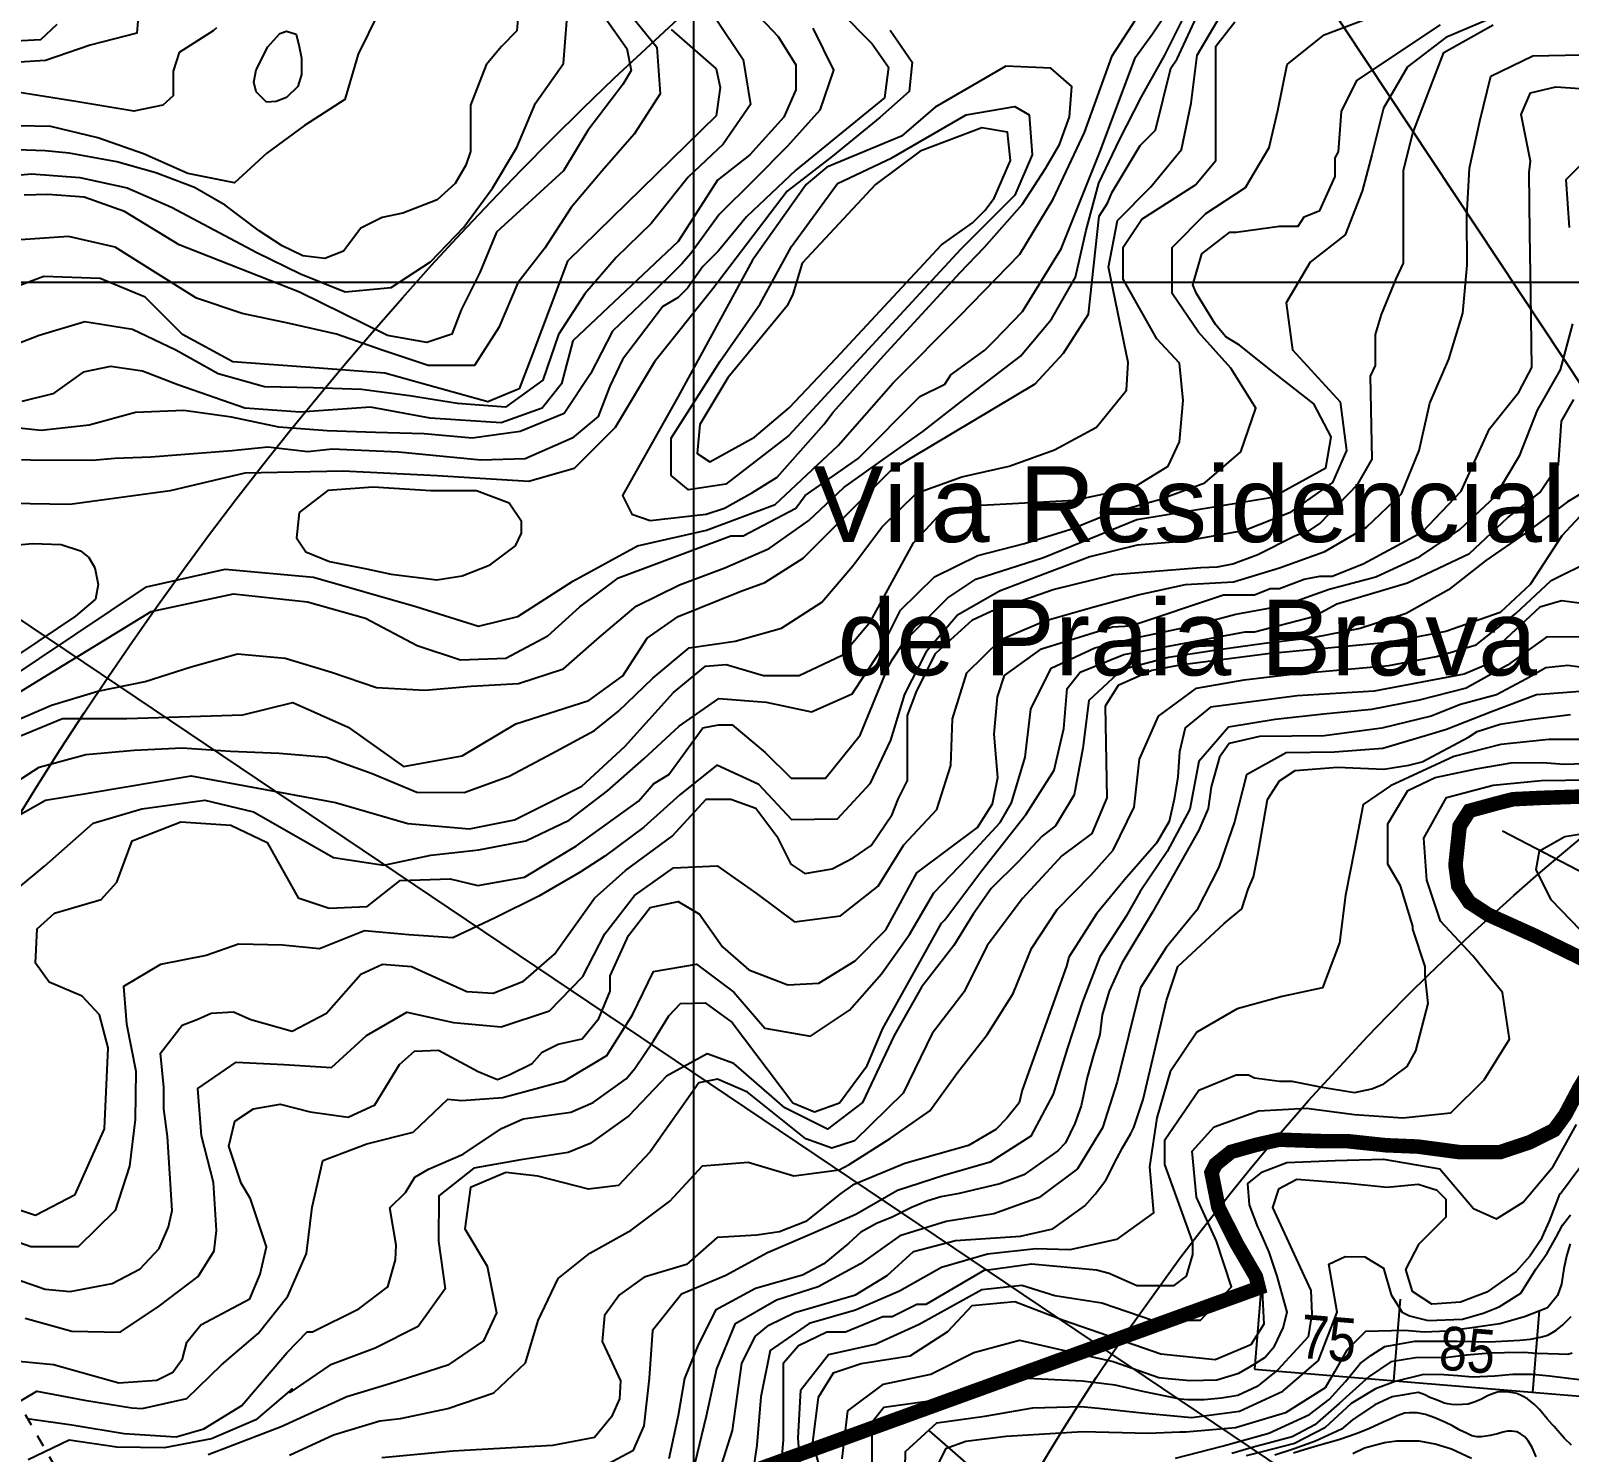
# Model space of a CAD drawing. Header units: millimetres. Extents: x 548366 to 1117317, y 7446967 to 14899125.
# Drawn here: x 551813 to 553083, y 7456449 to 7457623 of the extents above; entities that cross this region are included whole.
import ezdxf
from ezdxf.enums import TextEntityAlignment as Align

# ---------------------------------------------------------------- set-up
doc = ezdxf.new("R2010")
doc.units = ezdxf.units.MM
doc.header["$MEASUREMENT"] = 0
doc.linetypes.add('ACAD_ISO11W100', pattern=[33, 12, -3, 12, -3, 0, -3])
doc.linetypes.add('RIO_PERIODICO', pattern=[5.8, 3, -0.4, 0.4, -0.4, 0.4, -0.4, 0.4, -0.4])
for name, color, linetype in [('CURVA_INTERMEDIÁRIA', 32, 'Continuous'), ('CURVA_MESTRA', 36, 'Continuous'), ('ELETRO_PROP', 230, 'Continuous'), ('MALHA_TM', 8, 'Continuous'), ('RADIAIS', 222, 'Continuous'), ('RIO_PERIÓDICO', 4, 'RIO_PERIODICO'), ('RIO_PERMANENTE', 4, 'Continuous'), ('TXT_TOPÔNIMOS_2', 8, 'Continuous')]:
    doc.layers.add(name, color=color, linetype=linetype)
doc.styles.add('ar_n', font='ARIALN.TTF', dxfattribs={"height": 30})
doc.styles.add('TXT_BAIRROS', font='ARIAL.TTF', dxfattribs={"height": 25})

msp = doc.modelspace()

# ---------------------------------------------------------------- linework, layer by layer
at = {"layer": 'CURVA_INTERMEDIÁRIA'}
for points, elevation in [([(552375.9, 7457675.2), (552429.8, 7457618.1), (552444.6, 7457594.5), (552444.6, 7457574), (552434.5, 7457551.5), (552406.4, 7457520.2), (552379.8, 7457499.3), (552347.4, 7457448.7), (552260.4, 7457366.8), (552251.1, 7457331.1), (552235, 7457311), (552201.2, 7457298.9), (552142.5, 7457302.9), (552093.4, 7457311.8), (552035.3, 7457307.9), (551989.7, 7457311), (551934.2, 7457330.3), (551905.2, 7457341.5), (551878.7, 7457345.5), (551856.2, 7457340.7), (551831.2, 7457323), (551805.5, 7457316.6)], 420), ([(551903.4, 7457657.3), (551900.5, 7457620.9), (551862.1, 7457611), (551825.1, 7457598.1), (551785.7, 7457595.7)], 330), ([(551798.8, 7457073.6), (551840, 7457098.9), (551851.1, 7457105.8), (551912.3, 7457143.1), (551980.2, 7457157.7), (552041.4, 7457151), (552089.3, 7457137.7), (552131.9, 7457115.1), (552167.8, 7457103.2), (552205.1, 7457104.5), (552239.7, 7457123.1), (552266.3, 7457147), (552298.2, 7457171), (552390.9, 7457205.6), (552401.1, 7457205.6), (552444.6, 7457228.6), (552452.3, 7457238.9), (552495.8, 7457269.6), (552546.9, 7457320.7), (552567.4, 7457331), (552572.5, 7457338.6), (552600.6, 7457359.1), (552608.3, 7457366.8), (552631.6, 7457390.9), (552663.6, 7457442.8), (552695.5, 7457522.5), (552724.8, 7457601), (552738.8, 7457620.1), (552765.4, 7457659.8)], 440), ([(551793.7, 7457050), (551830, 7457065.8), (551868.2, 7457077.3), (551907.3, 7457085.3), (551945.4, 7457097.4), (551983.6, 7457108.3), (552022.8, 7457104.5), (552061.1, 7457093.1), (552098.3, 7457080.3), (552138.2, 7457078.2), (552176.4, 7457081.5), (552215.6, 7457083.8), (552252.7, 7457095.9), (552282.4, 7457121.9), (552312.8, 7457147.6), (552348.5, 7457165.1), (552385.9, 7457179.3), (552422.5, 7457195.3), (552455.1, 7457218.2), (552484, 7457245.6), (552516.5, 7457268.7), (552549.3, 7457291.7), (552580.8, 7457316.3), (552612.4, 7457340.4), (552629.9, 7457354.1), (552655.4, 7457384.7), (552675.3, 7457419.2), (552684.1, 7457458.2), (552694.5, 7457496.8), (552711.6, 7457532.8), (552729.9, 7457568.2), (552749.1, 7457602.7), (552768, 7457640.6)], 430), ([(552215.5, 7457639.2), (552214.3, 7457622.6), (552201.5, 7457609.8), (552188.8, 7457594.5), (552176, 7457561.2), (552175.8, 7457523), (552172.2, 7457511.7), (552163.3, 7457496.7), (552148.4, 7457483), (552120.1, 7457472.1), (552103.1, 7457468.5), (552085.4, 7457459.6), (552071, 7457440.7), (552055.7, 7457434.6), (552037.5, 7457437), (552020.5, 7457445.1), (552001.6, 7457457.4), (551973.3, 7457478.7), (551948, 7457493.2), (551916.2, 7457505.3), (551884.1, 7457514.4), (551844.6, 7457521.7), (551824.7, 7457523.5), (551801.4, 7457524.5)], 360), ([(552305, 7457639.8), (552329.8, 7457609.3), (552332.4, 7457570.8), (552310.9, 7457537.5), (552284.7, 7457507.2), (552259, 7457476.7), (552237.3, 7457443.3), (552214.9, 7457414.7), (552199.4, 7457377.8), (552179.3, 7457346.2), (552141, 7457346.3), (552103.1, 7457359), (552065.4, 7457372.2), (552026.5, 7457380.9), (551987.4, 7457389.3), (551949.7, 7457402), (551915.8, 7457423.1), (551882.5, 7457444.1), (551844, 7457452.9), (551804.5, 7457450)], 390), ([(552480.6, 7457639.1), (552507.6, 7457612.1), (552521.1, 7457592.8), (552517.6, 7457567.3), (552444.6, 7457507.5), (552403.7, 7457469.1), (552380.6, 7457441), (552367.8, 7457428.2), (552355, 7457410.3), (552347.4, 7457402.6), (552334.6, 7457394.9), (552301.3, 7457351.4), (552290.9, 7457329.3), (552281.2, 7457304.1), (552259.8, 7457286.3), (552221, 7457269.2), (552184.4, 7457268), (552116.4, 7457274.6), (552061.8, 7457277.3), (552041.6, 7457275), (552008.6, 7457278.9), (551979.1, 7457275.8), (551912, 7457270.5), (551882.2, 7457269.6), (551863.8, 7457267.8), (551813, 7457268), (551805.4, 7457268.4)], 440), ([(553017.3, 7457632.6), (552980.9, 7457617.3), (552949.3, 7457593.1), (552929.5, 7457558.8), (552919.9, 7457520.2), (552912, 7457490.3), (552898, 7457454.2), (552869.1, 7457431.7), (552849.2, 7457398), (552854.5, 7457359.3), (552893.8, 7457316.4), (552899.1, 7457276.1), (552887.5, 7457249.6), (552852, 7457224.5), (552815.1, 7457209.9), (552765.9, 7457201.2), (552726.1, 7457197.8), (552687.3, 7457188.4), (552649.9, 7457174.2), (552612.6, 7457159.8), (552577.9, 7457140.1), (552552, 7457109.8), (552534.2, 7457074.9), (552522.5, 7457036.9), (552505.6, 7457000.7), (552478.6, 7456971.6), (552441.1, 7456971.2), (552413.8, 7457000.2), (552379.4, 7457016.1), (552348.6, 7456991.7), (552318.9, 7456965), (552286.9, 7456941.1), (552266.4, 7456927.8), (552232.2, 7456908.1), (552196.8, 7456890.5), (552161.3, 7456873.7), (552125.1, 7456876.2), (552088.4, 7456879.4), (552051.3, 7456864.6), (552020.7, 7456867.5), (551984.4, 7456868.4), (551957.7, 7456858.9), (551920.1, 7456851.5), (551889.5, 7456833.3), (551891.9, 7456802.6), (551899.6, 7456763.5), (551899, 7456723.6), (551894.4, 7456685), (551882.6, 7456648.5), (551852, 7456618.3), (551813, 7456618.3), (551770.1, 7456633.5)], 370), ([(551773.9, 7457501.1), (551813.6, 7457504.6), (551853.5, 7457501.7), (551892.4, 7457493), (551929, 7457477.1), (551964.2, 7457458.3), (551999.6, 7457439.7), (552035.5, 7457422.1), (552072.5, 7457407.1), (552110.4, 7457410.7), (552142.8, 7457432), (552170.5, 7457460.6), (552194, 7457492.9), (552214.2, 7457526.4), (552229.7, 7457563), (552252.7, 7457595.6), (552255.5, 7457631)], 370), ([(551774, 7456658.8), (551816.8, 7456644.6), (551849.6, 7456661.7), (551873.9, 7456715.8), (551876.7, 7456782.8), (551869.6, 7456809.9), (551855.3, 7456825.5), (551828.2, 7456836.9), (551816.8, 7456852.6), (551818.2, 7456881.1), (551832.5, 7456893.9), (551871, 7456905.3), (551883.9, 7456919.6), (551896.7, 7456953.8), (551936.7, 7456969.4), (551978, 7456966.6), (552008, 7456952.3), (552033.7, 7456906.7), (552059.3, 7456898.2), (552090.7, 7456899.6), (552117.8, 7456921), (552159.2, 7456922.4), (552182, 7456916.7), (552220.5, 7456923.8), (552263.3, 7456949.5), (552314.7, 7456986.5), (552326.9, 7457000.9), (552339.7, 7457008.6), (552367.8, 7457047), (552380.6, 7457049.6), (552392, 7457049.6), (552419.1, 7457026.8), (552440.5, 7457005.4), (552469.1, 7457005.4), (552497.6, 7457041), (552520.4, 7457096.6), (552523.9, 7457103.3), (552534.1, 7457118.6), (552569.9, 7457154.4), (552593, 7457169.8), (552648.8, 7457187.8), (552725.9, 7457219.1), (552837.9, 7457237.6), (552882.1, 7457261.8), (552886.4, 7457287.5), (552872.1, 7457314.6), (552839.3, 7457340.2), (552810.7, 7457363), (552799.3, 7457370.1), (552790.8, 7457380.1), (552775.1, 7457405.7), (552772.1, 7457412.8), (552779.7, 7457438.4), (552802.8, 7457456.3), (552807.9, 7457456.3), (552843.7, 7457461.4), (552859, 7457461.4), (552864.2, 7457469.1), (552876.9, 7457474.2), (552889.7, 7457502.4), (552889.7, 7457517.7), (552892.3, 7457522.8), (552894.9, 7457556.1), (552907.6, 7457581.7), (552976.7, 7457627.7)], 380), ([(551781.7, 7456897.5), (551824.2, 7456932.9), (551864.4, 7456968.4), (551904.5, 7456980.2), (551956.5, 7456987.3), (551996.7, 7456977.8), (552062.9, 7456940), (552104.3, 7456933.7), (552143.2, 7456941.9), (552182.9, 7456946.2), (552221.5, 7456953.7), (552257.3, 7456970.7), (552289, 7456995), (552319.1, 7457021.4), (552348.3, 7457048.5), (552380.9, 7457071.3), (552420.1, 7457068.2), (552457.3, 7457060.3), (552490.9, 7457075.2), (552513, 7457108.5), (552530.8, 7457144.3), (552558.9, 7457171.8), (552594.7, 7457189.4), (552633.3, 7457199.2), (552671.5, 7457211), (552704.9, 7457224.6), (552744.6, 7457235.5), (552782, 7457249.4), (552811.9, 7457275.1), (552824.3, 7457311.2), (552803.6, 7457344.1), (552776.8, 7457373.7), (552755.1, 7457405.7), (552755.2, 7457443.9), (552783, 7457471.8), (552815.6, 7457493.4), (552835.2, 7457526.4), (552842.3, 7457556.9), (552850, 7457595), (552880.6, 7457619.3), (552917.7, 7457633.5)], 390), ([(552378.8, 7457632.3), (552401, 7457599.1), (552407, 7457561.8), (552384.6, 7457529.1), (552355.5, 7457501.8), (552330.6, 7457470.5), (552325, 7457463.5), (552296.3, 7457435.6), (552270.2, 7457405.6), (552248.6, 7457371.9), (552235.5, 7457334.2), (552204.7, 7457311.8), (552165.1, 7457314.9), (552125.6, 7457321.2), (552085.9, 7457326.4), (552046, 7457327.8), (552006, 7457328.7), (551967.7, 7457339.5), (551932.8, 7457358.9), (551896.9, 7457376.1), (551857.7, 7457382.3), (551819.9, 7457371), (551782.8, 7457356.8)], 410), ([(551786.8, 7456993.4), (551819.9, 7457014.6), (551858.4, 7457025.1), (551898.2, 7457028.7), (551938, 7457030.6), (551977.9, 7457027.8), (552017.9, 7457026), (552057.2, 7457022.8), (552094.8, 7457009.2), (552131.7, 7456993.8), (552170.6, 7456993.7), (552207.8, 7457007), (552243.1, 7457025.8), (552278.3, 7457044.8), (552298.1, 7457060.8), (552326.4, 7457088.1), (552356.3, 7457113.1), (552394.4, 7457118.7), (552432.7, 7457129.4), (552465.8, 7457150.9), (552491.5, 7457180.9), (552515.5, 7457212.9), (552544.1, 7457240.8), (552581.5, 7457254.4), (552620.5, 7457263.3), (552658, 7457276.7), (552692.7, 7457295.3), (552717.4, 7457326), (552718.8, 7457348.8), (552711.9, 7457382.1), (552702.7, 7457427.4), (552710, 7457466), (552737.6, 7457493.8), (552762.9, 7457524.7), (552770.8, 7457562.9), (552775.9, 7457602.5), (552795.7, 7457636.2)], 410), ([(551793.3, 7456594.4), (551824.8, 7456583.5), (551845.4, 7456581.6), (551880.2, 7456588), (551903.3, 7456600.2), (551918.8, 7456616.9), (551926.5, 7456634.9), (551929.7, 7456648.4), (551925.9, 7456709.5), (551922.7, 7456732.3), (551922.7, 7456750.2), (551920.1, 7456778.4), (551938, 7456801.4), (551950.8, 7456806.5), (551961.8, 7456811.3), (551980.4, 7456812.6), (551994.6, 7456806.2), (552028.7, 7456796.6), (552057, 7456811.3), (552085.4, 7456843.5), (552103.4, 7456851.8), (552127.2, 7456849.9), (552172.9, 7456829.3), (552194.5, 7456828), (552219.6, 7456837.7), (552245.3, 7456860.2), (552278.3, 7456906.3), (552303.9, 7456929.3), (552342.3, 7456957.5), (552370.4, 7456988.2), (552390.9, 7456988.2), (552411.5, 7456980.8), (552428.8, 7456957.6), (552440.4, 7456934.5), (552452, 7456926.8), (552474.5, 7456930.6), (552491.9, 7456939.6), (552506.7, 7456949.9), (552523.9, 7456975.4), (552529, 7456988.2), (552536.7, 7457003.5), (552536.7, 7457057.2), (552544.4, 7457077.7), (552560.1, 7457108.7), (552590.4, 7457136.3), (552605.8, 7457143.4), (552657, 7457161.4), (552707.2, 7457173.6), (552761.4, 7457178.1), (552778.9, 7457179.4), (552792.5, 7457180.1), (552805.3, 7457182.6), (552825.8, 7457190.3), (552856.5, 7457205.6), (552869.3, 7457210.7), (552876.9, 7457215.8), (552908.5, 7457248.3), (552920.1, 7457268.9), (552918.8, 7457337.6), (552923, 7457346.3), (552923, 7457371.9), (552927.8, 7457388.4), (552940, 7457418), (552946, 7457430.7), (552946, 7457507.5), (552953.7, 7457538.2), (552979.3, 7457604.7), (553020.2, 7457627.7)], 360), ([(551796.5, 7457037.2), (551839.2, 7457054.8), (551892.2, 7457054.8), (551988, 7457057.8), (552029.2, 7457068.1), (552074.9, 7457047.5), (552120.5, 7457015.1), (552169.1, 7457023.9), (552213.3, 7457050.4), (552273.7, 7457069.5), (552301.7, 7457090.1), (552321.8, 7457121.2), (552347.4, 7457139.1), (552398.5, 7457159.6), (552419, 7457167.2), (552450.4, 7457187.2), (552524.1, 7457260.7), (552641.9, 7457331.3), (552665.4, 7457356.4), (552686.1, 7457388.7), (552694.9, 7457469.6), (552701.7, 7457480.3), (552705.5, 7457489.6), (552728.6, 7457528), (552741.4, 7457540.8), (552754.1, 7457591.9), (552759.3, 7457599.6), (552777.2, 7457638)], 420), ([(551834.5, 7457627.9), (551820.9, 7457615.2), (551800.2, 7457614.3)], 320), ([(552287.2, 7457633.5), (552304.9, 7457608.2), (552308.5, 7457590), (552301.8, 7457578.3), (552272.9, 7457540.3), (552252.7, 7457507), (552197.5, 7457456.5), (552183.6, 7457423.1), (552168.3, 7457392.4), (552160.6, 7457372.2), (552139.8, 7457365.2), (552107.5, 7457371), (552034.7, 7457406.8), (551935.4, 7457446), (551890.4, 7457473.6), (551856.9, 7457485.2), (551826.9, 7457487.5), (551807.6, 7457487)], 380), ([(552458.6, 7457624.9), (552475.6, 7457590.3), (552464.2, 7457557.3), (552437.7, 7457527.5), (552409.6, 7457499), (552381.3, 7457471), (552357.7, 7457438.7), (552350.4, 7457430.4), (552322.1, 7457402.2), (552293.2, 7457374.7), (552275.1, 7457339.3), (552253.2, 7457306.6), (552216.9, 7457291.9), (552177.4, 7457286.3), (552137.6, 7457290), (552097.6, 7457291.1), (552057.6, 7457292.3), (552017.8, 7457295.3), (551978.7, 7457303.5), (551939.2, 7457309.2), (551899.4, 7457307.4), (551861.1, 7457297), (551821.5, 7457292.6), (551784.5, 7457296.4)], 430), ([(551966.2, 7457625.2), (551963.6, 7457622.6), (551935.5, 7457604.7), (551930.4, 7457589.4), (551930.4, 7457568.9), (551921.9, 7457561.4), (551897.9, 7457556.4), (551848.5, 7457564.5), (551794.8, 7457573.2)], 340), ([(551797.3, 7456524.5), (551831.6, 7456521.3), (551885.6, 7456506), (551917, 7456508.3), (551930.2, 7456514.9), (551938.2, 7456525.8), (551941.8, 7456539.7), (551953.2, 7456554.1), (551979.8, 7456568.1), (551993.7, 7456575.4), (552002.4, 7456595.8), (552007.5, 7456618.4), (551994.3, 7456658.1), (551986.6, 7456670.9), (551976.4, 7456701.6), (551981.5, 7456722.1), (551996.9, 7456732.3), (552018.8, 7456736.3), (552043.6, 7456729.8), (552075, 7456725.4), (552096.9, 7456735.6), (552117.3, 7456769.1), (552129.7, 7456780.1), (552149.4, 7456780.8), (552182.3, 7456763.3), (552198.3, 7456756.7), (552207.8, 7456760.4), (552226.8, 7456769.9), (552235.2, 7456779.3), (552248.3, 7456785.9), (552268, 7456790.3), (552281.9, 7456807), (552291.1, 7456829.5), (552291.1, 7456842.3), (552306.4, 7456875.6), (552324.3, 7456898.6), (552347.4, 7456903.7), (552364.9, 7456893.2), (552383.9, 7456866.2), (552405.8, 7456847.3), (552437.9, 7456834.9), (552463.4, 7456836.3), (552493.4, 7456854.6), (552518.9, 7456880.1), (552544.4, 7456927.4), (552594.4, 7456964.6), (552606.9, 7456984.3), (552611.2, 7457006.1), (552608.3, 7457041.9), (552610.9, 7457072.6), (552616.7, 7457090.4), (552647.4, 7457112.3), (552705.8, 7457130.5), (552720.9, 7457131.4), (552797.6, 7457157), (552823.2, 7457157), (552836, 7457162.1), (552843.7, 7457162.1), (552864.2, 7457169.8), (552876.9, 7457172.4), (552887.2, 7457172.4), (552912.8, 7457182.6), (552961.7, 7457208.8), (552993.8, 7457242.4), (553017.1, 7457294.1), (553041.2, 7457324.3), (553052.1, 7457344.7), (553051.3, 7457405.1), (553050.5, 7457455.5), (553049.8, 7457505.7), (553050.9, 7457515.2), (553043.2, 7457553.5), (553050.9, 7457571.5), (553071.9, 7457576.4), (553115.8, 7457573.3)], 340), ([(553083, 7457460.3), (553080.4, 7457499.8), (553107.5, 7457527)], 330), ([(551785.7, 7456480.1), (551818, 7456499.1), (551857.2, 7456491.7), (551896.5, 7456485.3), (551904.9, 7456484.9), (551941.9, 7456493.2), (551970.3, 7456521), (552000.7, 7456546.9), (552025.2, 7456577.7), (552040.6, 7456613), (552045.3, 7456651.2), (552054.1, 7456689.8), (552090.4, 7456703.5), (552128.5, 7456713), (552157.2, 7456740.3), (552168.4, 7456739.3), (552202.6, 7456741.8), (552253.5, 7456755.5), (552288.4, 7456776.4), (552309.6, 7456810.1), (552327, 7456845.8), (552362.6, 7456851.9), (552393.2, 7456828.7), (552419, 7456798.9), (552456.6, 7456792.5), (552488.9, 7456813.9), (552515.1, 7456843.8), (552538.2, 7456876.4), (552558.4, 7456910.9), (552586.2, 7456939.6), (552613.1, 7456969), (552622.4, 7456985), (552633.7, 7457022.8), (552638.5, 7457062.4), (552655.3, 7457096.4), (552691.3, 7457113), (552730.1, 7457122.5), (552769.2, 7457130.7), (552807.8, 7457140.8), (552847.1, 7457148.2), (552884.7, 7457161.7), (552923.2, 7457171.8), (552959.6, 7457188.5), (552992.6, 7457210.8), (553021.8, 7457238.2), (553042.2, 7457272.3), (553056.8, 7457309.3), (553075.6, 7457342.6), (553086, 7457380.8)], 330), ([(551810.1, 7456476.5), (551846.8, 7456471.5), (551890.1, 7456464.2), (551932.9, 7456461.4), (551955.7, 7456468.1), (551987.2, 7456487.5), (552024.3, 7456530.8), (552041.2, 7456548.2), (552045.5, 7456548.1), (552083.7, 7456567.3), (552107.8, 7456585.3), (552114, 7456607.8), (552114.6, 7456619.8), (552109.4, 7456650.5), (552122.2, 7456663.2), (552129.9, 7456676), (552141.2, 7456682.5), (552169.9, 7456694.9), (552201.4, 7456716.2), (552219.4, 7456724.1), (552258.8, 7456729.7), (552277.3, 7456737.6), (552304.3, 7456757.2), (552311.6, 7456765.6), (552326.9, 7456788.6), (552339.7, 7456809.1), (552349.3, 7456819.5), (552369.5, 7456820), (552392, 7456803.7), (552442, 7456737.4), (552459.9, 7456729.8), (552480.4, 7456737.4), (552503.4, 7456768.1), (552516.2, 7456798.8), (552564.8, 7456885.8), (552567.4, 7456888.4), (552598.1, 7456929.3), (552634.7, 7456975.7), (552657.7, 7457012.2), (552665.6, 7457046.4), (552668.4, 7457079.6), (552679.1, 7457093.1), (552715.1, 7457107.7), (552815.5, 7457126.3), (552823.2, 7457126.3), (552871.8, 7457139.1), (552891, 7457149.5), (552949.5, 7457166.9), (553000.7, 7457191.1), (553032.2, 7457220.8), (553058.6, 7457241.4), (553073.9, 7457264.5), (553076.5, 7457300.3), (553086.7, 7457318.2)], 320), ([(553124.6, 7457259.5), (553081.5, 7457233.6), (553046.9, 7457207.8), (553014, 7457185.3), (552983.1, 7457160.9), (552948.2, 7457141.5), (552910.3, 7457129), (552871.1, 7457121.5), (552831.4, 7457116.7), (552791.8, 7457111.2), (552752.2, 7457105.1), (552713.6, 7457095), (552686.3, 7457069.6), (552681.3, 7457030.2), (552674.3, 7456991.6), (552658.8, 7456966.1), (552647.7, 7456957.5), (552628, 7456936.5), (552605.8, 7456914.4), (552590.8, 7456893.1), (552574.9, 7456867.3), (552548.3, 7456833), (552525.7, 7456793), (552499.5, 7456737.7), (552470.7, 7456715.5), (552435.3, 7456733.3), (552393.2, 7456769.8), (552371.2, 7456777.7), (552337.7, 7456759.4), (552306.5, 7456726.6), (552274.8, 7456703.8), (552256.6, 7456696.2), (552217.4, 7456690.3), (552178.6, 7456683.5), (552149.7, 7456660.4), (552149.6, 7456623), (552155, 7456583.7), (552132.6, 7456552.7), (552097.2, 7456534.7), (552059.9, 7456520.6), (552026.9, 7456498.2), (552028.6, 7456501), (551998.7, 7456475.5), (551962.1, 7456459.7), (551923, 7456452.3), (551884, 7456452.9), (551844.5, 7456458.6), (551810.9, 7456442.6)], 310), ([(551779.2, 7457196.1), (551814.4, 7457199.3), (551838, 7457198.6), (551853.9, 7457193.2), (551861, 7457187.7), (551865.7, 7457179.1), (551868.6, 7457165.3), (551866.5, 7457153.3), (551849.8, 7457139.2), (551803.7, 7457108.2)], 460), ([(552026.4, 7456446.3), (552062.7, 7456463.2), (552101, 7456474.7), (552118.1, 7456476.5), (552157.3, 7456484.8), (552195.1, 7456497.7), (552221.4, 7456522.6), (552231.8, 7456557.6), (552248.2, 7456592.3), (552274.3, 7456613.2), (552308.5, 7456632.3), (552340.4, 7456656.1), (552367.4, 7456685.4), (552405, 7456688.2), (552442.8, 7456677), (552480.3, 7456682), (552488.4, 7456686.5), (552522.4, 7456707.8), (552555, 7456730.6), (552578.1, 7456762.8), (552602.7, 7456794.1), (552624, 7456827.6), (552638.9, 7456864.7), (552660.3, 7456896.9), (552688.1, 7456925.4), (552706.3, 7456946.1), (552723.7, 7456981.5), (552728.1, 7457021.1), (552743.9, 7457056.6), (552775.3, 7457079.8), (552814.6, 7457086.7), (552854.3, 7457091.5), (552894.2, 7457094.9), (552934, 7457098.6), (552973.3, 7457106.1), (553006, 7457115.5), (553038.9, 7457141.4), (553068.1, 7457168.7), (553102.4, 7457185.9)], 290), ([(553107.8, 7457147.8), (553076.5, 7457151.9), (553058.6, 7457146.8), (553022.8, 7457113.5), (553012.5, 7457098.2), (552996.2, 7457091.3), (552922, 7457077.2), (552858.2, 7457073.5), (552786.8, 7457064.1), (552765.9, 7457047), (552761.3, 7457027.3), (552759.9, 7457006.7), (552756.7, 7456988.2), (552752.6, 7456969.7), (552742.1, 7456951.9), (552715.8, 7456921.6), (552692.7, 7456893.5), (552669.7, 7456857.7), (552668, 7456850.3), (552631.3, 7456747.7), (552628.8, 7456737.4), (552618.6, 7456724.6), (552609.5, 7456715.2), (552587, 7456702.1), (552534.4, 7456687.1), (552491.2, 7456669.3), (552480.9, 7456661.8), (552452.7, 7456639.3), (552431.1, 7456630.8), (552412.4, 7456628), (552379.5, 7456626.2), (552354.2, 7456603.7), (552319.4, 7456593.4), (552298.8, 7456578.8), (552286.5, 7456561.6), (552284.7, 7456540.1), (552293, 7456522.7), (552299.8, 7456507.7), (552298.9, 7456492.9), (552292.3, 7456477.9), (552278.2, 7456461), (552243.5, 7456454.4), (552161.3, 7456449.7), (552102.7, 7456444.2)], 280), ([(553103.8, 7457121.8), (553064.3, 7457122.1), (553032, 7457098.8), (552997.8, 7457079.7), (552959, 7457069.8), (552919.8, 7457062.2), (552880, 7457058.4), (552840.2, 7457054), (552801.5, 7457047.7), (552777.2, 7457019.2), (552769.7, 7456979.9), (552751.1, 7456944.9), (552728.6, 7456911.8), (552717.1, 7456891.5), (552695.5, 7456857.9), (552681.2, 7456820.8), (552668.6, 7456782.8), (552656.8, 7456744.6), (552638.4, 7456709.9), (552605, 7456688.3), (552566.6, 7456677.2), (552528.5, 7456665), (552494, 7456645), (552457.6, 7456629.1), (552421.2, 7456613.5), (552386.6, 7456594.8), (552350.1, 7456579.3), (552326.1, 7456549.2), (552323.4, 7456510), (552319, 7456470.6), (552310, 7456449.9), (552275.7, 7456431.8)], 270), ([(553105.8, 7457095.1), (553081.8, 7457098.5), (553063.6, 7457096.5), (553047.5, 7457087.4), (553022.8, 7457074.3), (552993.1, 7457066.4), (552969, 7457056.8), (552928.1, 7457046.9), (552880.7, 7457040.5), (552827.2, 7457040), (552802.2, 7457034), (552794.3, 7457022.9), (552787.4, 7456998.4), (552784.8, 7456980.5), (552777.2, 7456962.6), (552739, 7456894.8), (552713.7, 7456852.7), (552703, 7456829.5), (552697.4, 7456810), (552695.3, 7456793.7), (552690.4, 7456777.8), (552684.9, 7456758.3), (552680, 7456734.9), (552674.7, 7456720.3), (552667.2, 7456704.2), (552660.7, 7456697.8), (552632.8, 7456677.8), (552612.8, 7456670.4), (552579.4, 7456662.5), (552564.1, 7456659.8), (552552.5, 7456656), (552539.9, 7456650.9), (552523.9, 7456642.8), (552511.1, 7456637.7), (552498.2, 7456630.6), (552488.2, 7456621.5), (552467.6, 7456604.4), (552450.1, 7456595), (552411.2, 7456583.9), (552378.1, 7456566), (552363.4, 7456536.2), (552352.5, 7456509.7), (552347.4, 7456479), (552339.7, 7456443.2)], 260), ([(552383.2, 7456438.1), (552392.3, 7456466.7), (552400, 7456522.4), (552411.2, 7456544.7), (552422.3, 7456553.7), (552443.6, 7456564.3), (552493.6, 7456578.9), (552519.9, 7456594.8), (552541.6, 7456614.5), (552576.4, 7456623.5), (552630, 7456627.2), (552656.6, 7456633.2), (552683.1, 7456652.4), (552691.5, 7456661.9), (552700.4, 7456673.5), (552709.5, 7456691.4), (552714.2, 7456700.1), (552720.9, 7456711.9), (552723.4, 7456717), (552731.1, 7456740), (552750.5, 7456821.9), (552759.8, 7456849.9), (552798, 7456885.5), (552812.7, 7456897.6), (552817.8, 7456913.8), (552822.2, 7456924.1), (552825.8, 7456942.1), (552833.7, 7456988), (552843.8, 7457003.4), (552856.6, 7457011.9), (552891.7, 7457014.5), (552929.9, 7457012.9), (552950.6, 7457016.1), (552961.4, 7457018.9), (552999.7, 7457039.3), (553007, 7457044), (553026, 7457050), (553050.6, 7457053.9), (553083.9, 7457058.1)], 240), ([(553106.1, 7457037.3), (553066.1, 7457037.5), (553026.4, 7457033.3), (552987.7, 7457023.3), (552935.4, 7456999.1), (552912.9, 7456983.6), (552905.6, 7456946.6), (552898.2, 7456908.9), (552893.3, 7456869.4), (552879.2, 7456832.3), (552846, 7456825.1), (552808.7, 7456814.9), (552775.4, 7456795.6), (552753.5, 7456763), (552742.5, 7456725), (552736.5, 7456684.4), (552739.8, 7456646.5), (552709.3, 7456624.5), (552670.7, 7456616), (552642.6, 7456616.7), (552602.8, 7456612.4), (552564.8, 7456601.3), (552530.1, 7456581.9), (552493.6, 7456566.2), (552455.4, 7456555.1), (552423.2, 7456532.8), (552415.7, 7456494.5), (552412.4, 7456454.6), (552406.4, 7456415.1)], 230), ([(552431.2, 7456424.7), (552434.4, 7456458.6), (552434.4, 7456522.5), (552446.8, 7456536.9), (552470.2, 7456548.3), (552485.5, 7456548.1), (552516.2, 7456560.9), (552523.9, 7456560.9), (552544.4, 7456571.1), (552552, 7456571.1), (552600.6, 7456599.3), (552603.2, 7456599.3), (552639, 7456604.4), (552692.7, 7456599.3), (552703, 7456596.7), (552726, 7456586.5), (552756.7, 7456586.5), (552766.9, 7456594.2), (552772.1, 7456612.1), (552772.1, 7456622.3), (552769.5, 7456630), (552749, 7456686.3), (552749, 7456706.7), (552777.2, 7456747.7), (552807.9, 7456760.5), (552818.1, 7456760.5), (552823.2, 7456757.9), (552843.7, 7456755.3), (552853.9, 7456755.3), (552877.4, 7456750.6), (552905.5, 7456746), (552919.9, 7456748.8), (552929.8, 7456753.1), (552949.2, 7456767.4), (552956.4, 7456780.2), (552966.5, 7456819.3), (552963.9, 7456842.3), (552963.9, 7456850), (552953.7, 7456880.7), (552953.7, 7456883.3), (552943.5, 7456916.5), (552933.2, 7456934.4), (552933.2, 7456967.7), (552949.6, 7456995.3), (552972.1, 7457006.1), (553006.1, 7457013.2), (553034.9, 7457018.1), (553060.8, 7457018.3), (553078.8, 7457017), (553121.4, 7457018.3)], 220), ([(552448.6, 7456431.8), (552446.3, 7456460.4), (552448.6, 7456500.4), (552471.4, 7456529.4), (552510, 7456538.1), (552546.4, 7456554.4), (552598.1, 7456583.2), (552631, 7456586.7), (552658.4, 7456578.1), (552697, 7456572.1), (552738.9, 7456557.8), (552778.4, 7456557.8), (552804.2, 7456585.3), (552791.8, 7456623.2), (552775.2, 7456659.5), (552771.7, 7456697.3), (552789.9, 7456717.4), (552826.3, 7456730.6), (552866, 7456732.8), (552905.7, 7456727.6), (552945.5, 7456724.9), (552985.2, 7456729.1), (553012.8, 7456756.4), (553033.6, 7456790), (553027.9, 7456828.5), (553003.2, 7456858.7), (552976.7, 7456887.3), (552965.4, 7456921.2), (552962.8, 7456955.8), (552981.5, 7456989.4), (553020.1, 7456999.6), (553059.8, 7457003.6), (553099.8, 7457004.1)], 210), ([(553116.3, 7456855), (553067.9, 7456905.1), (553055.7, 7456930.1), (553058.4, 7456945.6), (553079.3, 7456957.2), (553118.7, 7456963.5)], 190), ([(553135.3, 7456742.6), (553076.5, 7456663.2), (553074.9, 7456661.9), (553066.2, 7456639.7), (553062.3, 7456630.5), (553059.5, 7456624.1), (553050.3, 7456610.7), (553039, 7456598.1), (553015, 7456581.1), (552993.2, 7456572.7), (552974, 7456571.2), (552969.5, 7456571), (552953.6, 7456581.6), (552947.9, 7456599.6), (552959, 7456621), (552981.4, 7456643.3), (552981.4, 7456657.4), (552974, 7456664.9), (552958.2, 7456669.8), (552932.5, 7456667.3), (552900.2, 7456670.7), (552857.9, 7456674), (552843, 7456666.1), (552837.9, 7456650.8), (552864, 7456594.3), (552869.6, 7456582.3), (552870.5, 7456563), (552867.3, 7456544.1), (552842.4, 7456516.9), (552825.3, 7456503.1), (552809.2, 7456495.7), (552795.8, 7456493.4), (552781.5, 7456492.1), (552768, 7456492.1), (552761.7, 7456492.7), (552731, 7456498.9), (552708.1, 7456504.2), (552680.7, 7456507.5), (552630.2, 7456510), (552594.5, 7456497.6), (552554.8, 7456491), (552517.2, 7456485.6), (552507.5, 7456473.5), (552507.1, 7456451.8), (552507.3, 7456427.4)], 180), ([(552482.8, 7456443.4), (552487.4, 7456483), (552516.9, 7456505.1), (552555.8, 7456513.2), (552591.3, 7456531), (552629.2, 7456541.2), (552667.3, 7456532.5), (552706.3, 7456523.8), (552744, 7456510.6), (552751.7, 7456509.6), (552769.9, 7456507.9), (552792, 7456508.6), (552810.1, 7456514.1), (552822.1, 7456520.9), (552831.5, 7456527.1), (552839.5, 7456536.5), (552846.7, 7456551.4), (552850, 7456564.4), (552841.8, 7456594.1), (552835.2, 7456613.9), (552827.9, 7456631.1), (552825.8, 7456634.8), (552819, 7456653.1), (552817.6, 7456670.8), (552829.6, 7456680.4), (552849.9, 7456688), (552889.6, 7456689.6), (552929.6, 7456690.8), (552976.2, 7456682.9), (553003.9, 7456650), (553022.8, 7456641.4), (553044.9, 7456655.2), (553069.5, 7456684.7), (553089, 7456719.5)], 190), ([(552534.2, 7456409.4), (552534.9, 7456449.4), (552561, 7456473.1), (552600.6, 7456478.6), (552640, 7456485.3), (552679.8, 7456486.4), (552694.4, 7456485.1), (552732.8, 7456480.9), (552756.9, 7456478.8), (552771.2, 7456477.5), (552810.7, 7456482.8), (552846.6, 7456499.3), (552875.9, 7456524.6), (552891.4, 7456564.4), (552884.5, 7456604.2), (552897.8, 7456610.5), (552914.2, 7456610.2), (552929.5, 7456600.7), (552935.8, 7456578.7), (552945.1, 7456564.4), (552951, 7456561.3), (552966.5, 7456557.5), (552994.9, 7456558.7), (553011.9, 7456563.6), (553025.1, 7456568.9), (553042.9, 7456580.2), (553055.4, 7456599.9), (553064.8, 7456613.1), (553072, 7456626.3), (553077.3, 7456636.2), (553084, 7456644.7)], 170), ([(553083.6, 7456620.9), (553080.9, 7456611.8), (553078.5, 7456600.6), (553076.6, 7456587.7), (553073.2, 7456578.3), (553064.9, 7456568.1), (553046, 7456560.5), (553025.6, 7456554.8), (553002.5, 7456551.4), (552982.1, 7456548.8), (552963.2, 7456548), (552946.8, 7456549.3), (552914.6, 7456548.4), (552899.3, 7456533.1), (552889.1, 7456515.2), (552881.4, 7456502), (552848.7, 7456481.2), (552807.4, 7456468.8), (552766.5, 7456465.4), (552761.4, 7456465.3), (552735.4, 7456464.1), (552681.4, 7456465.6), (552618.1, 7456461.7), (552584.8, 7456457.7), (552567.9, 7456451.7), (552561.9, 7456439.1)], 160), ([(553085.2, 7456530.5), (553081.8, 7456529.5), (553074.4, 7456529.8), (553065.3, 7456530), (553056.3, 7456530.3), (553045.1, 7456531.1), (553029.5, 7456530.9), (553017.5, 7456530.7), (552998, 7456528.9), (552982.7, 7456527), (552955.9, 7456526.7), (552935.5, 7456523.3), (552917.8, 7456511.2), (552892.9, 7456489.1), (552872.9, 7456471.4), (552854.1, 7456461.4), (552834.7, 7456456.2), (552823.2, 7456453.3), (552804.5, 7456447.8)], 140), ([(553093.9, 7456508.4), (553082.4, 7456509.7), (553066.6, 7456511.7), (553052.5, 7456512.9), (553036.4, 7456512.9), (553021.6, 7456511.5), (553003.1, 7456510.8), (552990.8, 7456512), (552979.5, 7456512.8), (552962.5, 7456512.9), (552939.2, 7456507.1), (552923.1, 7456501), (552902.9, 7456489), (552881.1, 7456468.8), (552856.1, 7456455.9), (552829.5, 7456449.1), (552816.2, 7456445.8)], 130), ([(553084.7, 7456454.5), (553078.9, 7456460.1), (553073.4, 7456466.4), (553070.4, 7456469.9), (553068.8, 7456471.6), (553064.6, 7456476.4), (553058.4, 7456484.1), (553054.2, 7456488.1), (553048.4, 7456492.9), (553044.2, 7456495.1), (553039.6, 7456497.3), (553033.1, 7456498.5), (553028.5, 7456498.7), (553024.5, 7456498.6), (553020.3, 7456497.4), (553015.4, 7456495.4), (553010.4, 7456492.7), (553005.3, 7456490.3), (552999.6, 7456488.6), (552994.7, 7456488.1), (552989.9, 7456488), (552986.1, 7456488.2), (552982.5, 7456488.8), (552979.7, 7456489.3), (552977.9, 7456490.1), (552975.7, 7456491), (552972.5, 7456492.2), (552967.9, 7456494.1), (552963.6, 7456496.2), (552958.4, 7456498.2), (552953, 7456497.3), (552945.2, 7456495.9), (552936.8, 7456494.4), (552922.4, 7456487.8), (552904, 7456475.6), (552894.8, 7456467.9), (552873.4, 7456458), (552855.8, 7456451.7), (552839.9, 7456446.4)], 120), ([(553055.5, 7456445.1), (553052.3, 7456452.6), (553049.1, 7456458.2), (553045.9, 7456461.8), (553042.6, 7456463.9), (553039.6, 7456465.6), (553035.1, 7456466.2), (553031.8, 7456466.3), (553028, 7456465.4), (553023.6, 7456464), (553017.7, 7456462.6), (553010.6, 7456461.6), (553006.7, 7456461.6), (553002.6, 7456462.4), (552998.2, 7456464.5), (552992.7, 7456467), (552986.5, 7456470.5), (552980.3, 7456473.6), (552971.9, 7456477.2), (552964.3, 7456480), (552957.5, 7456481.2), (552950.9, 7456481.2), (552946.8, 7456480.9), (552940.9, 7456478.7), (552935, 7456476), (552929.2, 7456473.6), (552917.9, 7456468.3), (552909.2, 7456464.9), (552901.6, 7456461.9), (552892.6, 7456458.9), (552883.9, 7456456.5), (552877, 7456454.5), (552864.8, 7456451.1), (552855.2, 7456448.1)], 110)]:
    msp.add_lwpolyline(points, dxfattribs=dict(at, elevation=elevation))
for points, elevation in [([(552453, 7457495.7), (552408.8, 7457433.3), (552347.4, 7457320.7), (552301.3, 7457238.9), (552309, 7457223.5), (552324.3, 7457218.4), (552370.4, 7457223.5), (552385.7, 7457228.6), (552408.8, 7457241.4), (552429.2, 7457254.2), (552467.6, 7457297.7), (552475.3, 7457307.9), (552516.8, 7457354.3), (552580.2, 7457423.1), (552600.2, 7457444), (552631.3, 7457479.4), (552650.5, 7457509), (552662, 7457528.8), (552670.3, 7457551.8), (552672.3, 7457576.6), (552655, 7457592), (552617.7, 7457593.4), (552559.6, 7457559.8), (552531.6, 7457535.6), (552470.2, 7457510.1)], 460), ([(552415, 7457397.3), (552441, 7457444.5), (552478.8, 7457496.5), (552523.7, 7457517.8), (552585.1, 7457553.2), (552625.3, 7457560.3), (552637.1, 7457553.2), (552639.5, 7457520.2), (552625.3, 7457487.1), (552580.4, 7457442.2), (552523.7, 7457380.7), (552438.6, 7457288.6), (552386.6, 7457248.4), (552355.9, 7457243.7), (552341.7, 7457255.5), (552341.7, 7457286.2), (552381.9, 7457350)], 470), ([(552510.1, 7457495.7), (552449.7, 7457430.7), (552442, 7457405.2), (552437.4, 7457395.6), (552388.3, 7457336.1), (552365.3, 7457297.7), (552362.9, 7457273.6), (552373.5, 7457266.7), (552410.4, 7457287), (552439, 7457311.4), (552477.7, 7457352.4), (552564.8, 7457446.1), (552590.4, 7457464), (552600.6, 7457474.2), (552608.3, 7457484.5), (552621.8, 7457515.5), (552619.1, 7457538.9), (552597.9, 7457542.6), (552547.1, 7457523.2)], 480), ([(552034.5, 7457224.9), (552032.4, 7457203.9), (552040.1, 7457192.4), (552059.4, 7457184.3), (552090.2, 7457178.3), (552110.5, 7457174), (552148.1, 7457169.3), (552169.1, 7457172.7), (552192.2, 7457181.7), (552213.2, 7457197.5), (552217.9, 7457207.8), (552218.1, 7457217.6), (552207.8, 7457232.6), (552180.9, 7457242.8), (552143.2, 7457242.8), (552095.6, 7457245.9), (552058.2, 7457243.1)], 460)]:
    msp.add_lwpolyline(points, close=True, dxfattribs=dict(at, elevation=elevation))
at = {"layer": 'CURVA_MESTRA'}
for points, elevation in [([(551791, 7457084.8), (551908.6, 7457163.4), (551973.4, 7457178), (552046.4, 7457171.5), (552130.7, 7457147.2), (552182.6, 7457131), (552215, 7457139.1), (552260.4, 7457168.3), (552313.9, 7457197.5), (552370.7, 7457210.4), (552427.4, 7457231.5), (552479.3, 7457280.2), (552524.7, 7457332), (552579.8, 7457387.2), (552629.3, 7457438.2), (552656.8, 7457483.6), (552682.8, 7457538.8), (552705.5, 7457602), (552741.2, 7457657.1)], 450), ([(552100.2, 7457638), (552083.2, 7457603.5), (552072.1, 7457566), (552038.8, 7457544.5), (552007.8, 7457521.7), (551981.1, 7457497.2), (551942.5, 7457504.9), (551906.1, 7457521.1), (551868.4, 7457534.4), (551829.5, 7457543.6), (551789.7, 7457544.5)], 350), ([(551800.2, 7456973.4), (551825, 7456987.3), (551862.1, 7456993.5), (551945.4, 7457007.4), (551998.9, 7456997.5), (552064.5, 7456985.3), (552124.1, 7456968.1), (552175.1, 7456963.5), (552212.2, 7456971.2), (552267.9, 7456999), (552303.4, 7457031.5), (552343.6, 7457076.3), (552369.9, 7457097.9), (552386.9, 7457099.4), (552417.9, 7457090.2), (552447.2, 7457090.2), (552482.8, 7457107.2), (552506, 7457135), (552541.5, 7457199.9), (552561.6, 7457221.5), (552592.6, 7457230.8), (552674.5, 7457235.2), (552723.1, 7457245.5), (552751.8, 7457263.2), (552761.1, 7457283.3), (552764.2, 7457317.3), (552761.1, 7457348.2), (552742.5, 7457368.3), (552714.7, 7457417.7), (552714.7, 7457444), (552730.2, 7457467.1), (552774.3, 7457495.6), (552791.3, 7457515.7), (552791.3, 7457548.2), (552791.3, 7457610), (552806.8, 7457630.1)], 400), ([(552522.3, 7457623.3), (552540.4, 7457596.8), (552538, 7457572.7), (552513.9, 7457551), (552474.8, 7457519.1), (552437.4, 7457490.2), (552376, 7457409.5), (552327.8, 7457349.3), (552295.3, 7457295.1), (552261.6, 7457261.3), (552224.2, 7457250.5), (552148.4, 7457255.3), (552070.7, 7457259.1), (551989.6, 7457257.5), (551928, 7457242.9), (551845.3, 7457231.5), (551746.4, 7457233.1)], 450), ([(552341.7, 7457623.7), (552378.8, 7457591.2), (552381.9, 7457575.8), (552378.8, 7457552.6), (552304.6, 7457480), (552256.1, 7457432.6), (552227.3, 7457356.4), (552216.2, 7457327.1), (552190.2, 7457316.2), (552140.7, 7457330.1), (552105.3, 7457340.1), (552051, 7457344), (551979.8, 7457349.2), (551938.2, 7457371.8), (551907.3, 7457402.7), (551870.1, 7457418.2), (551823.8, 7457419.7), (551757.3, 7457395)], 400), ([(552007.5, 7457563.8), (551999.1, 7457572.2), (551997.1, 7457580.2), (551999.1, 7457590.6), (552008.5, 7457609.4), (552018.5, 7457620.4), (552023.9, 7457622.4), (552031.9, 7457619.9), (552034.4, 7457609.9), (552036.3, 7457600), (552036.3, 7457586.6), (552033.4, 7457576.7), (552023.9, 7457567.7), (552015.5, 7457564.3), (552007.5, 7457563.8)], 350), ([(551808.4, 7456559.5), (551846.9, 7456548.8), (551886.6, 7456548), (551919.3, 7456569.7), (551951, 7456594), (551964.4, 7456615.1), (551966.3, 7456631.9), (551963.8, 7456671.5), (551953.9, 7456710.2), (551950.8, 7456749.3), (551982.5, 7456770.9), (552021.8, 7456769.1), (552061.2, 7456766.4), (552090, 7456793), (552123.4, 7456812.1), (552162, 7456803.6), (552201.3, 7456800.1), (552241, 7456813.4), (552268.6, 7456841.7), (552286.8, 7456877), (552311.4, 7456908.5), (552343.4, 7456931.4), (552379.6, 7456933.2), (552412.1, 7456910.3), (552443.4, 7456886.7), (552481.4, 7456891.7), (552512.5, 7456916.4), (552533.6, 7456950.4), (552560.9, 7456979.5), (552572.4, 7457016), (552573.9, 7457054.6), (552585.5, 7457092.5), (552613.6, 7457120), (552650.1, 7457135.3), (552688.5, 7457146.3), (552727, 7457157), (552766, 7457165.3), (552805.7, 7457167.6), (552843.6, 7457179.3), (552881.2, 7457192.7), (552915.5, 7457212.9), (552944.3, 7457240.3), (552958.9, 7457276.2), (552967.7, 7457315.2), (552983.5, 7457351.6), (552995.2, 7457389.6), (552998.6, 7457429.3), (552998.3, 7457469.3), (553000.6, 7457509.2), (553009.2, 7457548.1), (553018.1, 7457585.3), (553052.8, 7457602.1), (553092.7, 7457602.8)], 350), ([(553095.5, 7457225.6), (553076.9, 7457205.5), (553050.6, 7457165.4), (553025.9, 7457142.2), (552981.1, 7457126.7), (552933.1, 7457117.5), (552834.2, 7457108.2), (552761.5, 7457098.9), (552738.3, 7457094.3), (552710.5, 7457081.9), (552699.7, 7457064.9), (552701.2, 7456989.2), (552688.9, 7456959.9), (552664.1, 7456941.3), (552631.6, 7456906.2), (552602.3, 7456867.2), (552583.5, 7456828.9), (552557.1, 7456794.6), (552533.1, 7456745.3), (552492.8, 7456706), (552474.2, 7456699.9), (552452.6, 7456707.6), (552404.6, 7456746.2), (552379.9, 7456757), (552364.4, 7456753.9), (552324.2, 7456696.8), (552298, 7456669), (552273.2, 7456665.9), (552231.5, 7456676.7), (552205.2, 7456679.8), (552175.8, 7456667.4), (552171.2, 7456633.4), (552189.7, 7456602.5), (552197.5, 7456563.9), (552186.6, 7456540.7), (552157.3, 7456520.6), (552109.3, 7456505.2), (552073.8, 7456494.4), (552019.7, 7456469.7), (551959.4, 7456446.5)], 300), ([(553095.5, 7457077.3), (553055.9, 7457074.4), (553018.6, 7457060.4), (552981.5, 7457045.6), (552967.1, 7457041.2), (552928.9, 7457030.1), (552889.1, 7457027), (552849.2, 7457026.3), (552816.5, 7457008.1), (552806.7, 7456969.5), (552793.6, 7456932), (552775.5, 7456896.4), (552750.1, 7456865.7), (552729, 7456832.3), (552719.4, 7456793.5), (552709.6, 7456754.8), (552697.5, 7456716.7), (552677, 7456682.8), (552645.3, 7456659.1), (552607.9, 7456645.6), (552568.5, 7456639.2), (552530.3, 7456627.6), (552497.9, 7456604.4), (552463, 7456585.5), (552428.4, 7456574.4), (552394.2, 7456554.4), (552378.9, 7456517.7), (552370.5, 7456478.6), (552361, 7456439.8)], 250), ([(553106.8, 7456991), (553051.2, 7456989.5), (553012.5, 7456983.3), (552993.9, 7456966.3), (552989.3, 7456916.9), (553004.1, 7456897.3), (553048.9, 7456877.3), (553099.9, 7456852.5)], 200), ([(553113.9, 7456783), (553070.6, 7456712), (553045.8, 7456701.1), (553013.4, 7456695), (552898.9, 7456707.3), (552826.3, 7456705.8), (552793.8, 7456690.3), (552787.6, 7456656.3), (552809.3, 7456623.9), (552829.4, 7456582.2), (552830.9, 7456554.4), (552820.1, 7456537.4), (552790.7, 7456525), (552745.9, 7456529.7), (552665.5, 7456557.5), (552625.3, 7456572.9), (552589.7, 7456569.8), (552569.6, 7456548.2), (552538.7, 7456528.1), (552498.5, 7456521.9), (552475.3, 7456514.2), (552462.9, 7456494.1), (552458.3, 7456457), (552467.6, 7456423.1)], 200), ([(552757.8, 7456444), (552796.5, 7456453.9), (552834.9, 7456464.6), (552868.4, 7456480), (552884.7, 7456492.2), (552898.2, 7456507.1), (552910.4, 7456522), (552919.2, 7456528.7), (552930.7, 7456536.2), (552955.5, 7456540.4), (552990.5, 7456540.4), (553017, 7456539.9), (553042.1, 7456541.4), (553050.9, 7456542.1), (553059.2, 7456543.7), (553065.2, 7456545.5), (553071.9, 7456549.4), (553077.6, 7456553.9), (553084.5, 7456560.8)], 150), ([(553002.2, 7456443.7), (552985.6, 7456451.2), (552972.3, 7456455.4), (552958.9, 7456457.9), (552940.4, 7456457.9), (552930.3, 7456456.4), (552914, 7456452), (552904.2, 7456447.5)], 100)]:
    msp.add_lwpolyline(points, dxfattribs=dict(at, elevation=elevation))
at = {"layer": 'ELETRO_PROP', "linetype": 'ACAD_ISO11W100', "lineweight": -3, "ltscale": 6.25, "elevation": 200, "flags": 128}
msp.add_lwpolyline([(552267.4, 7454168.1, 12, 12, 0), (552047, 7455150.1, 12, 12, 0), (552168.7, 7456345.9, 12, 12, 0), (552826.6, 7456584.5, 12, 12, 0), (552824.3, 7456593.7, 12, 12, 0), (552808.3, 7456621.2, 12, 12, 0), (552793.3, 7456651, 12, 12, 0), (552787.6, 7456679.7, 12, 12, 0), (552791, 7456686.5, 12, 12, 0), (552803.7, 7456696.8, 12, 12, 0), (552824.3, 7456702.6, 12, 12, 0), (552843.3, 7456706.9, 12, 12, 0), (552878.9, 7456705.7, 12, 12, 0), (552899.5, 7456705.7, 12, 12, 0), (552931.7, 7456702.3, 12, 12, 0), (552958, 7456701.2, 12, 12, 0), (552992.4, 7456696.6, 12, 12, 0), (553010.8, 7456696.6, 12, 12, 0), (553025.7, 7456696.6, 12, 12, 0), (553049.8, 7456704.6, 12, 12, 0), (553070.4, 7456714.9, 12, 12, 0), (553079.6, 7456727.5, 12, 12, 0), (553091.1, 7456749.3, 12, 12, 0), (553100.2, 7456764.2, 12, 12, 0), (553108.3, 7456777.9, 12, 12, 0), (553111.7, 7456790.6, 12, 12, 0), (553114, 7456804.3, 12, 12, 0), (553114, 7456816.9, 12, 12, 0), (553110.6, 7456829.5, 12, 12, 0), (553107.1, 7456843.3, 12, 12, 0), (553094.5, 7456855.9, 12, 12, 0), (553054.4, 7456875.4, 12, 12, 0), (553016.5, 7456892.5, 12, 12, 0), (553000.5, 7456902.9, 12, 12, 0), (552991.3, 7456916.6, 12, 12, 0), (552989, 7456933.8, 12, 12, 0), (552992.4, 7456965.9, 12, 12, 0), (553000.5, 7456978.5, 12, 12, 0), (553022.8, 7456984.6, 12, 12, 0), (553036.5, 7456988.1, 12, 12, 0), (553059.5, 7456989.2, 12, 12, 0), (553096.2, 7456990.4, 12, 12, 0), (553134, 7456988.1, 12, 12, 0), (553160.4, 7456988.1, 12, 12, 0), (553197.1, 7456988.1, 12, 12, 0), (553241.8, 7456992.7, 12, 12, 0), (553268.2, 7456993.8, 12, 12, 0), (553284.3, 7457000.7, 12, 12, 0), (553301.5, 7457011, 12, 12, 0), (553319.8, 7457032.8, 12, 12, 0), (553334.7, 7457051.1, 12, 12, 0), (553345, 7457069.5, 12, 12, 0), (553355.4, 7457091.2, 12, 12, 0), (553371.4, 7457111.9, 12, 12, 0), (553385.9, 7457124.7, 12, 12, 0), (553400.8, 7457136.2, 12, 12, 0), (553413.4, 7457141.9, 12, 12, 0), (553431.7, 7457144.2, 12, 12, 0), (553445.5, 7457144.2, 12, 12, 0), (553455.8, 7457140.8, 12, 12, 0), (553485.6, 7457129.3, 12, 12, 0), (553516.6, 7457114.4, 12, 12, 0), (553537.3, 7457104.1, 12, 12, 0), (553559, 7457099.5, 12, 12, 0), (553575.1, 7457101.8, 12, 12, 0), (553585.4, 7457108.7, 12, 12, 0), (553591.2, 7457115.5, 12, 12, 0), (553592.3, 7457124.7, 12, 12, 0), (553591.2, 7457141.9, 12, 12, 0), (553586.6, 7457162.5, 12, 12, 0), (553580.8, 7457177.4, 12, 12, 0), (553577.4, 7457193.5, 12, 12, 0), (553575.1, 7457213, 12, 12, 0), (553582, 7457216.4, 12, 12, 0), (553592.3, 7457221, 12, 12, 0), (553600.3, 7457221, 12, 12, 0), (553618.7, 7457219.8, 12, 12, 0), (553672.9, 7457209.8, 12, 12, 0), (553683.2, 7457207.5, 12, 12, 0), (553694.7, 7457206.4, 12, 12, 0), (553706.1, 7457207.5, 12, 12, 0), (553724.5, 7457208.6, 12, 12, 0), (553742.8, 7457216.7, 12, 12, 0), (553752, 7457220.1, 12, 12, 0), (553764.6, 7457232.7, 12, 12, 0), (553786.4, 7457252.2, 12, 12, 0), (553804.8, 7457263.7, 12, 12, 0), (553836.9, 7457283.1, 12, 12, 0), (553872.4, 7457293.4, 12, 12, 0), (553895.4, 7457300.3, 12, 12, 0), (553909.1, 7457302.6, 12, 12, 0), (553920.6, 7457302.6, 12, 12, 0), (553928.6, 7457300.3, 12, 12, 0), (553935.5, 7457299.2, 12, 12, 0), (553943.5, 7457295.7, 12, 12, 0), (553950.4, 7457293.4, 12, 12, 0), (553958.5, 7457290, 12, 12, 0), (553972.2, 7457282, 12, 12, 0), (553994, 7457272.8, 12, 12, 0), (554003.2, 7457265.9, 12, 12, 0), (554029.6, 7457259.1, 12, 12, 0), (554064, 7457247.6, 12, 12, 0), (554092.5, 7457228.7, 12, 12, 0), (554101.7, 7457218.4, 12, 12, 0), (554109.7, 7457209.2, 12, 12, 0), (554115.4, 7457203.5, 12, 12, 0), (554131.5, 7457196.6, 12, 12, 0), (554152.1, 7457190.9, 12, 12, 0), (554204.9, 7457187.5, 12, 12, 0), (554226.7, 7457188.6, 12, 12, 0), (554245, 7457185.2, 12, 12, 0), (554259.9, 7457185.2, 12, 12, 0), (554266.8, 7457185.2, 12, 12, 0), (554282.9, 7457182.9, 12, 12, 0), (554289.8, 7457179.4, 12, 12, 0), (554295.5, 7457176, 12, 12, 0), (554304.7, 7457168, 12, 12, 0), (554310.4, 7457161.1, 12, 12, 0), (554312.7, 7457153.1, 12, 12, 0), (554316.1, 7457140.5, 12, 12, 0), (554317.3, 7457126.7, 12, 12, 0), (554317.3, 7457111.8, 12, 12, 0), (554321.9, 7457086.6, 12, 12, 0), (554328.8, 7457054.5, 12, 12, 0), (554334.5, 7457020.1, 12, 12, 0), (554342.5, 7457000.7, 12, 12, 0), (554358.6, 7456992.6, 12, 12, 0), (554371.2, 7456994.9, 12, 12, 0), (554403.3, 7456997.2, 12, 12, 0), (554412.5, 7456994.9, 12, 12, 0), (554418.2, 7456989.2, 12, 12, 0), (554418.5, 7456974.4, 12, 12, 0), (555298.4, 7457141.1, 12, 12, 0), (556099.8, 7455833.2, 12, 12, 0), (557063.5, 7455464.9, 12, 12, 0), (557063.5, 7455464.9, 12, 12, 0), (557063.5, 7455464.9, 12, 12, 0), (557063.5, 7455464.9, 0, 0, 0)], format="xyseb", dxfattribs=at)
at = {"layer": 'MALHA_TM'}
for points in [[(552360, 7460415), (552360, 7450410)], [(549360, 7457415), (559365, 7457415)]]:
    msp.add_lwpolyline(points, dxfattribs=at)
at = {"layer": 'RADIAIS', "linetype": 'Continuous', "ltscale": 2.5}
for p, q in [((552828.6, 7456584.8), (552823, 7456517.3)), ((552943.3, 7456575.2), (552937.7, 7456507.7)), ((553058.1, 7456565.7), (553052.5, 7456498.2)), ((552823, 7456517.3), (553511.4, 7456460.1))]:
    msp.add_line(p, q, dxfattribs=at)
for points in [[(551601.9, 7459578.6), (557125.5, 7451246.9)], [(550217.9, 7458204.6), (558509.5, 7452620.9)]]:
    msp.add_lwpolyline(points, dxfattribs=at)
for radius in [4998.2, 3998.6, 2998.9, 1999.3]:
    msp.add_circle((554363.7, 7455412.7), radius, dxfattribs=at)
for p in [(552982.8, 7457495.7), (551876.3, 7457087.9), (552290.8, 7456808.7), (552705.4, 7456529.5)]:
    msp.add_point(p, dxfattribs=at)
at = {"layer": 'RIO_PERIÓDICO', "ltscale": 25, "flags": 128}
msp.add_lwpolyline([(551435.1, 7456749.5), (551508.3, 7456749.5), (551610.2, 7456743), (551689.4, 7456709.4), (551750.5, 7456599.9), (551783.9, 7456522.7), (551831.6, 7456439.3), (551898.3, 7456369.3), (551965.6, 7456325.9), (552026.7, 7456220.5), (552039.4, 7456102.5), (552029.3, 7456059), (552057.5, 7456009.2), (552074.8, 7455981)], dxfattribs=at)
at = {"layer": 'RIO_PERMANENTE'}
for points in [[(553629.2, 7456241.1), (553648.1, 7456319.1), (553654.3, 7456365.7), (553669, 7456456.1), (553670.1, 7456496.6), (553660.5, 7456533.7), (553651.6, 7456555), (553627.9, 7456579.7), (553607.5, 7456607.4), (553550.9, 7456646.1), (553455.5, 7456705.7), (553427.9, 7456726.7), (553379.3, 7456787.4), (553358.8, 7456814.4), (553333.7, 7456822.3), (553293.6, 7456825.6), (553230.6, 7456847.1), (553159, 7456893.3), (553027.9, 7456961.8)], [(552554.5, 7456466.4), (552625.6, 7456404.6), (552705.9, 7456354.1)]]:
    msp.add_lwpolyline(points, dxfattribs=at)

# ---------------------------------------------------------------- texts
at = {"layer": 'RADIAIS', "linetype": 'Continuous', "ltscale": 2.5, "style": 'ar_n'}
for s, p in [('75', (552882.7, 7456524.9)), ('85', (552997.4, 7456515.4))]:
    msp.add_text(s, height=36, rotation=355.2556, dxfattribs=at).set_placement(p, align=Align.CENTER)
at = {"layer": 'TXT_TOPÔNIMOS_2', "style": 'TXT_BAIRROS'}
for s, p in [('Vila Residencial ', (552458.8, 7457200.5)), ('de Praia Brava', (552478.8, 7457090.4))]:
    msp.add_text(s, height=62.5, dxfattribs=at).set_placement(p)

doc.saveas('drawing.dxf')
